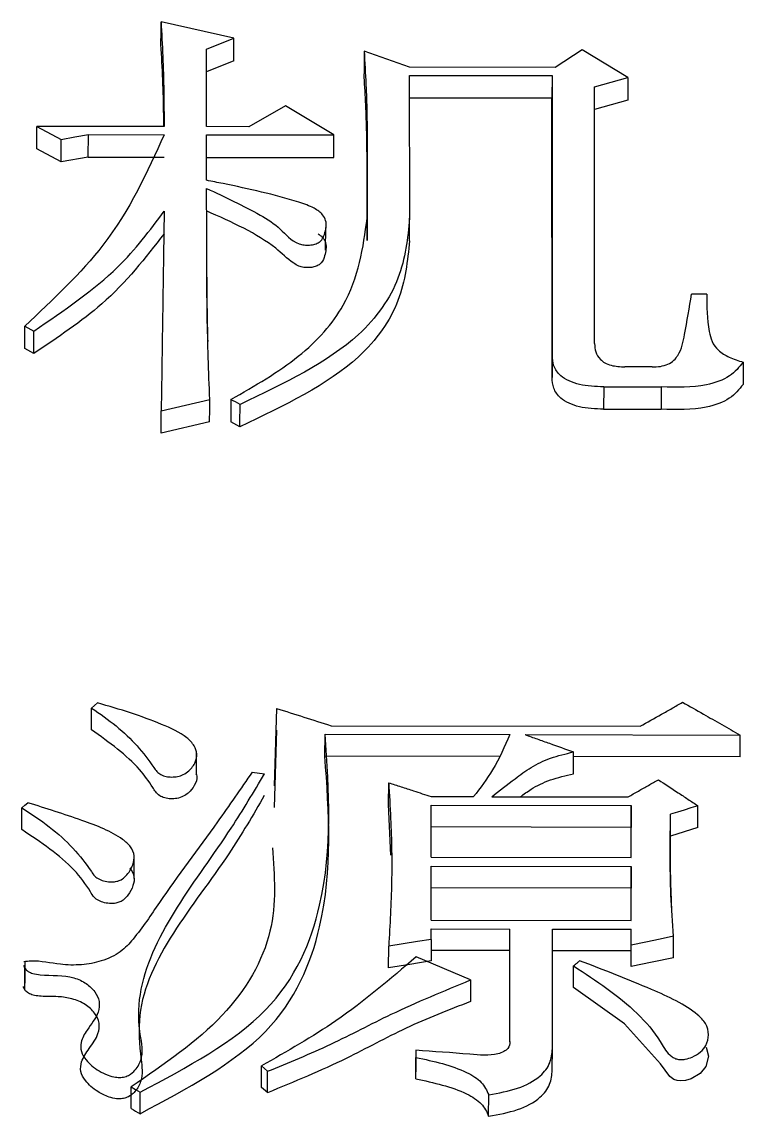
# Model space of a CAD drawing. Header units: millimetres. Extents: x 2462 to 4142, y 835 to 2023.
# Drawn here: x 2891.651 to 2894.225, y 1804.476 to 1808.379 of the extents above; entities that cross this region are included whole.
import ezdxf

# ---------------------------------------------------------------- set-up
doc = ezdxf.new("R2010")
doc.units = ezdxf.units.MM

msp = doc.modelspace()

# ---------------------------------------------------------------- linework, layer by layer
at = {"color": 7, "linetype": 'Continuous', "lineweight": 25}
for p, q in [((2892.407, 1808.3214), (2892.1474, 1808.3791)), ((2892.3097, 1808.2815), (2892.407, 1808.3214)), ((2892.3098, 1808.0053), (2892.3097, 1808.2815)), ((2892.8722, 1808.2747), (2892.872, 1808.1937)), ((2893.0345, 1808.2171), (2892.8722, 1808.2747)), ((2893.651, 1808.279), (2893.5537, 1808.2161)), ((2893.8134, 1808.1812), (2893.651, 1808.279)), ((2892.4068, 1808.2403), (2892.3095, 1808.2004)), ((2893.5537, 1808.2161), (2893.0345, 1808.2171)), ((2893.0345, 1808.1884), (2893.5429, 1808.1874)), ((2893.0348, 1807.6788), (2893.0345, 1808.1884)), ((2893.5429, 1808.1874), (2893.5427, 1808.1065)), ((2893.5429, 1808.1874), (2893.5434, 1807.1902)), ((2893.6944, 1808.1469), (2893.8134, 1808.1812)), ((2893.6948, 1807.2313), (2893.6944, 1808.1469)), ((2892.5911, 1808.0798), (2892.4613, 1808.005)), ((2892.7642, 1807.9756), (2892.5911, 1808.0798)), ((2893.5427, 1808.1065), (2893.0343, 1808.1074)), ((2893.5431, 1807.1105), (2893.5427, 1808.1065)), ((2893.8131, 1808.1002), (2893.6941, 1808.066)), ((2891.7038, 1807.9257), (2891.7041, 1808.0064)), ((2891.7041, 1808.0064), (2891.7906, 1807.96)), ((2892.1584, 1808.0056), (2891.7041, 1808.0064)), ((2892.4613, 1808.005), (2892.3098, 1808.0053)), ((2891.8877, 1807.8965), (2891.888, 1807.9772)), ((2891.888, 1807.9772), (2892.1584, 1807.9767)), ((2892.3099, 1807.9764), (2892.7642, 1807.9756)), ((2892.3099, 1807.8141), (2892.3099, 1807.9764)), ((2891.7904, 1807.8793), (2891.7038, 1807.9257)), ((2891.7904, 1807.8793), (2891.7906, 1807.96)), ((2892.8832, 1807.958), (2892.8829, 1807.8773)), ((2892.8832, 1807.958), (2892.8833, 1807.6791)), ((2891.8877, 1807.8965), (2891.7904, 1807.8793)), ((2891.8877, 1807.8965), (2892.1581, 1807.896)), ((2892.3099, 1807.8957), (2892.7639, 1807.8949)), ((2892.8831, 1807.5988), (2892.8829, 1807.8773)), ((2892.8833, 1807.6791), (2892.8831, 1807.5988)), ((2893.0345, 1807.5975), (2893.0347, 1807.6783)), ((2892.7347, 1807.5648), (2892.735, 1807.646)), ((2894.095, 1807.4074), (2894.0409, 1807.4075)), ((2891.6609, 1807.2143), (2891.6611, 1807.2941)), ((2891.6611, 1807.2941), (2891.6936, 1807.2763)), ((2891.6933, 1807.1966), (2891.6609, 1807.2143)), ((2893.5434, 1807.1902), (2893.5431, 1807.1105)), ((2893.9004, 1807.148), (2893.803, 1807.1482)), ((2894.2249, 1807.1652), (2894.2246, 1807.0856)), ((2893.7273, 1807.0772), (2893.7271, 1806.9977)), ((2893.7273, 1807.0772), (2893.9328, 1807.0768)), ((2893.9328, 1807.0768), (2893.9326, 1806.9973)), ((2892.148, 1806.991), (2892.3211, 1807.0323)), ((2892.1478, 1806.9116), (2892.148, 1806.991)), ((2893.7271, 1806.9977), (2893.9326, 1806.9973)), ((2892.3208, 1806.9528), (2892.1478, 1806.9116)), ((2892.429, 1806.9348), (2892.3966, 1806.9527)), ((2891.8994, 1805.8533), (2891.8996, 1805.9313)), ((2892.5595, 1805.9301), (2892.5514, 1805.6542)), ((2892.7542, 1805.8684), (2893.8575, 1805.8664)), ((2892.5592, 1805.852), (2892.5511, 1805.5766)), ((2892.7323, 1805.7599), (2892.7326, 1805.8378)), ((2892.7326, 1805.8378), (2893.3923, 1805.8366)), ((2893.4465, 1805.8365), (2894.2145, 1805.8351)), ((2892.2735, 1805.6967), (2892.2737, 1805.7754)), ((2893.6194, 1805.6969), (2893.6196, 1805.7747)), ((2893.3539, 1805.7587), (2892.7323, 1805.7599)), ((2894.2143, 1805.7572), (2893.6196, 1805.7583)), ((2892.473, 1805.703), (2892.5162, 1805.6968)), ((2892.9595, 1805.5875), (2892.9598, 1805.6651)), ((2892.9679, 1805.4067), (2892.9595, 1805.5875)), ((2893.1112, 1805.6155), (2893.2627, 1805.6152)), ((2893.1112, 1805.5846), (2893.8252, 1805.5833)), ((2893.1113, 1805.3989), (2893.1112, 1805.5846)), ((2893.3276, 1805.6151), (2893.8143, 1805.6142)), ((2893.8252, 1805.5833), (2893.8249, 1805.5057)), ((2893.8252, 1805.3976), (2893.8252, 1805.5833)), ((2891.6507, 1805.4975), (2891.6509, 1805.575)), ((2893.9657, 1805.5212), (2893.9658, 1805.5522)), ((2893.8249, 1805.5057), (2893.111, 1805.5071)), ((2893.8249, 1805.3976), (2893.8249, 1805.5057)), ((2892.0516, 1805.323), (2892.0518, 1805.4012)), ((2893.1113, 1805.3989), (2893.8252, 1805.3976)), ((2893.1113, 1805.3678), (2893.8252, 1805.3665)), ((2893.1113, 1805.1748), (2893.1113, 1805.3678)), ((2893.8252, 1805.3665), (2893.825, 1805.2892)), ((2893.8253, 1805.1735), (2893.8252, 1805.3665)), ((2893.825, 1805.2892), (2893.111, 1805.2905)), ((2893.825, 1805.1735), (2893.825, 1805.2892)), ((2893.1113, 1805.1748), (2893.8253, 1805.1735)), ((2893.1113, 1805.1436), (2893.3926, 1805.1431)), ((2893.1113, 1805.1061), (2893.1113, 1805.1436)), ((2893.3923, 1805.0661), (2893.3926, 1805.1431)), ((2893.3926, 1804.7414), (2893.3926, 1805.1431)), ((2893.544, 1805.1428), (2893.8253, 1805.1423)), ((2893.5441, 1804.7159), (2893.544, 1805.1428)), ((2893.8253, 1805.086), (2893.8253, 1805.1423)), ((2892.9596, 1805.0044), (2892.9599, 1805.0814)), ((2893.1113, 1805.1061), (2893.1111, 1805.0291)), ((2893.825, 1805.0091), (2893.8253, 1805.086)), ((2893.252, 1804.9618), (2893.0574, 1805.0436)), ((2893.3923, 1805.0661), (2893.1111, 1805.0666)), ((2893.3924, 1804.7405), (2893.3923, 1805.0661)), ((2893.825, 1805.0653), (2893.5438, 1805.0658)), ((2893.825, 1805.0091), (2893.825, 1805.0653)), ((2891.6618, 1805.0272), (2891.6616, 1804.9503)), ((2891.6616, 1804.9255), (2891.6618, 1805.0024)), ((2893.2525, 1804.8847), (2893.2528, 1804.9615)), ((2893.0573, 1804.7105), (2893.0571, 1804.634)), ((2893.0571, 1804.6088), (2893.0573, 1804.6852)), ((2893.0573, 1804.7105), (2893.0573, 1804.6852)), ((2893.5438, 1804.6394), (2893.5441, 1804.7159)), ((2892.5054, 1804.5782), (2892.5057, 1804.6546)), ((2892.5057, 1804.6546), (2892.5273, 1804.6356)), ((2892.5273, 1804.559), (2892.5276, 1804.6354)), ((2893.0571, 1804.6088), (2893.0571, 1804.634)), ((2892.0402, 1804.5033), (2892.0405, 1804.5796)), ((2892.527, 1804.5593), (2892.5054, 1804.5782)), ((2892.0727, 1804.4843), (2892.0729, 1804.5605)), ((2893.3167, 1804.4756), (2893.3169, 1804.5519))]:
    msp.add_line(p, q, dxfattribs=at)
at = {"color": 7, "linetype": 'Continuous', "lineweight": 25, "flags": 128}
for points in [[(2892.1471, 1808.2979), (2892.1473, 1808.3433), (2892.1474, 1808.3791)], [(2892.4068, 1808.2403), (2892.4069, 1808.2857), (2892.407, 1808.3214)], [(2893.8134, 1808.1812), (2893.8132, 1808.1358), (2893.8131, 1808.1002)], [(2891.7906, 1807.96), (2891.8393, 1807.9686), (2891.888, 1807.9772)], [(2892.7639, 1807.8949), (2892.7641, 1807.9401), (2892.7642, 1807.9756)], [(2891.6933, 1807.1966), (2891.6934, 1807.2315), (2891.6935, 1807.2539), (2891.6936, 1807.2763)], [(2892.3208, 1806.9528), (2892.321, 1806.9973), (2892.3211, 1807.0323)], [(2892.3968, 1807.0321), (2892.3967, 1806.9974), (2892.3966, 1806.975), (2892.3966, 1806.9527)], [(2892.4293, 1807.0142), (2892.4212, 1807.0187), (2892.413, 1807.0232), (2892.4049, 1807.0277), (2892.3968, 1807.0321)], [(2892.429, 1806.9348), (2892.4291, 1806.9696), (2892.4292, 1806.9919), (2892.4293, 1807.0142)], [(2891.8996, 1805.9313), (2891.9104, 1805.9405), (2891.9212, 1805.9496)], [(2894.2143, 1805.7572), (2894.2144, 1805.8008), (2894.2145, 1805.8351)], [(2891.6509, 1805.575), (2891.6617, 1805.5843), (2891.6725, 1805.5935)], [(2894.0631, 1805.5829), (2894.0388, 1805.5752), (2894.0145, 1805.5675), (2893.9901, 1805.5598), (2893.9658, 1805.5522)], [(2894.0629, 1805.5053), (2894.063, 1805.5487), (2894.0631, 1805.5829)], [(2894.0629, 1805.5053), (2894.0142, 1805.49), (2893.9655, 1805.4746)], [(2893.825, 1805.0653), (2893.8251, 1805.1084), (2893.8253, 1805.1423)], [(2893.9767, 1805.117), (2893.9291, 1805.1073), (2893.8772, 1805.0967), (2893.8253, 1805.086)], [(2893.9765, 1805.04), (2893.9766, 1805.0831), (2893.9767, 1805.117)], [(2893.1113, 1805.1061), (2893.0629, 1805.0982), (2893.0114, 1805.0898), (2892.9599, 1805.0814)], [(2893.9765, 1805.04), (2893.9007, 1805.0246), (2893.825, 1805.0091)], [(2893.1111, 1805.0291), (2893.0354, 1805.0168), (2892.9596, 1805.0044)], [(2893.6195, 1804.9345), (2893.6196, 1804.9625), (2893.6197, 1804.9869), (2893.6198, 1805.0113)], [(2894.0932, 1804.7213), (2894.1009, 1804.689), (2894.092, 1804.653), (2894.0719, 1804.6278), (2894.0395, 1804.6085), (2894.019, 1804.6024), (2894.0022, 1804.6009), (2893.9894, 1804.6024), (2893.9781, 1804.6066), (2893.9632, 1804.6172), (2893.9301, 1804.6624), (2893.8018, 1804.8054), (2893.6195, 1804.9345), (2893.6195, 1804.9345)], [(2892.0405, 1804.5796), (2892.0567, 1804.57), (2892.0729, 1804.5605)], [(2892.0403, 1804.5033), (2892.0485, 1804.4985), (2892.0567, 1804.4937), (2892.0727, 1804.4843)]]:
    msp.add_lwpolyline(points, dxfattribs=at)
at = {"color": 7, "linetype": 'Continuous', "lineweight": 25}
for points, knots in [([(2892.1474, 1808.3791), (2892.1497, 1808.3381), (2892.1544, 1808.2557), (2892.1575, 1808.1311), (2892.1581, 1808.0474), (2892.1584, 1808.0056)], [0, 0, 0, 0, 0.3308169, 0.6653894, 1, 1, 1, 1]), ([(2892.1573, 1808.0056), (2892.1572, 1808.0196), (2892.1567, 1808.0756), (2892.1542, 1808.1731), (2892.1495, 1808.2563), (2892.1471, 1808.2979)], [0, 0, 0, 0, 0.143275, 0.571599, 1, 1, 1, 1]), ([(2892.8722, 1808.2747), (2892.8746, 1808.2349), (2892.8789, 1808.1624), (2892.8822, 1808.0567), (2892.8829, 1807.9909), (2892.8832, 1807.958)], [0, 0, 0, 0, 0.3791836, 0.6895692, 1, 1, 1, 1]), ([(2892.8829, 1807.8773), (2892.8825, 1807.9171), (2892.8818, 1807.9899), (2892.8778, 1808.0954), (2892.8739, 1808.1609), (2892.872, 1808.1937)], [0, 0, 0, 0, 0.375918, 0.687936, 1, 1, 1, 1]), ([(2892.1584, 1807.9767), (2892.0978, 1807.8424), (2891.9888, 1807.6011), (2891.7618, 1807.3884), (2891.6611, 1807.2941)], [0, 0, 0, 0, 0.556811, 1, 1, 1, 1]), ([(2892.31, 1807.785), (2892.3757, 1807.7546), (2892.4705, 1807.7105), (2892.5775, 1807.6431), (2892.6116, 1807.5949), (2892.6582, 1807.5828), (2892.678, 1807.5822), (2892.697, 1807.5854), (2892.7122, 1807.5922), (2892.7246, 1807.6043), (2892.7341, 1807.6305), (2892.7412, 1807.6616), (2892.724, 1807.6941), (2892.6917, 1807.7182), (2892.573, 1807.7589), (2892.4412, 1807.7874), (2892.3295, 1807.8101), (2892.3099, 1807.8141)], [0, 0, 0, 0, 0.209543, 0.302706, 0.395798, 0.412004, 0.428186, 0.444961, 0.461038, 0.475088, 0.504153, 0.574083, 0.604651, 0.646233, 0.701501, 0.94765, 1, 1, 1, 1]), ([(2892.3211, 1807.0323), (2892.3175, 1807.1316), (2892.3111, 1807.3077), (2892.3108, 1807.5584), (2892.3102, 1807.7095), (2892.3099, 1807.785)], [0, 0, 0, 0, 0.392543, 0.696266, 1, 1, 1, 1]), ([(2891.6936, 1807.2763), (2891.8009, 1807.3495), (2891.9912, 1807.4792), (2892.1077, 1807.6356), (2892.1585, 1807.7038)], [0, 0, 0, 0, 0.564151, 1, 1, 1, 1]), ([(2892.1585, 1807.7038), (2892.1572, 1807.6191), (2892.1548, 1807.4589), (2892.1513, 1807.2212), (2892.1491, 1807.0677), (2892.148, 1806.991)], [0, 0, 0, 0, 0.359303, 0.679648, 1, 1, 1, 1]), ([(2892.7077, 1807.6234), (2892.7132, 1807.6195), (2892.7264, 1807.6101), (2892.7401, 1807.5829), (2892.7335, 1807.5515), (2892.7251, 1807.5236), (2892.7092, 1807.5103), (2892.6938, 1807.5046), (2892.676, 1807.502), (2892.657, 1807.5028), (2892.6367, 1807.508), (2892.6013, 1807.5309), (2892.5498, 1807.5821), (2892.4441, 1807.6451), (2892.3548, 1807.6846), (2892.3097, 1807.7046)], [0, 0, 0, 0, 0.034268, 0.082278, 0.186458, 0.246156, 0.270401, 0.294761, 0.317751, 0.343591, 0.370378, 0.404227, 0.551168, 0.773384, 1, 1, 1, 1]), ([(2892.3968, 1807.0321), (2892.4819, 1807.0809), (2892.6501, 1807.1773), (2892.8443, 1807.3992), (2892.8686, 1807.5734), (2892.8833, 1807.6791)], [0, 0, 0, 0, 0.287344, 0.567754, 1, 1, 1, 1]), ([(2893.0347, 1807.6788), (2893.0273, 1807.607), (2893.0125, 1807.4626), (2892.8408, 1807.211), (2892.5865, 1807.0894), (2892.4293, 1807.0142)], [0, 0, 0, 0, 0.274101, 0.551296, 1, 1, 1, 1]), ([(2892.1582, 1807.6234), (2892.0914, 1807.5371), (2891.9709, 1807.3815), (2891.7788, 1807.2535), (2891.6933, 1807.1966)], [0, 0, 0, 0, 0.5553249, 1, 1, 1, 1]), ([(2892.315, 1807.2384), (2892.3143, 1807.2697), (2892.3117, 1807.3814), (2892.3111, 1807.505), (2892.3106, 1807.594)], [0, 0, 0, 0, 0.280635, 1, 1, 1, 1]), ([(2893.0345, 1807.5985), (2893.0271, 1807.5268), (2893.0122, 1807.3826), (2892.8405, 1807.1312), (2892.5862, 1807.0099), (2892.429, 1806.9348)], [0, 0, 0, 0, 0.274008, 0.551158, 1, 1, 1, 1]), ([(2893.9004, 1807.1481), (2893.9102, 1807.1484), (2893.9298, 1807.1492), (2893.9579, 1807.1572), (2893.979, 1807.1715), (2894.0055, 1807.2064), (2894.0205, 1807.2871), (2894.0328, 1807.3597), (2894.0409, 1807.4075)], [0, 0, 0, 0, 0.060271, 0.119774, 0.185648, 0.251104, 0.507362, 1, 1, 1, 1]), ([(2894.095, 1807.4074), (2894.0951, 1807.3634), (2894.0954, 1807.2966), (2894.1192, 1807.2152), (2894.1743, 1807.1813), (2894.2079, 1807.1706), (2894.2249, 1807.1652)], [0, 0, 0, 0, 0.4923877, 0.7481706, 0.8725672, 1, 1, 1, 1]), ([(2893.6948, 1807.2313), (2893.6954, 1807.2216), (2893.6965, 1807.2023), (2893.7099, 1807.1784), (2893.7306, 1807.1621), (2893.7601, 1807.1505), (2893.7861, 1807.1491), (2893.803, 1807.1482)], [0, 0, 0, 0, 0.24079, 0.483382, 0.613891, 0.747761, 1, 1, 1, 1]), ([(2893.7273, 1807.0772), (2893.6977, 1807.0783), (2893.6397, 1807.0803), (2893.5723, 1807.1112), (2893.5464, 1807.1519), (2893.5444, 1807.1775), (2893.5434, 1807.1902)], [0, 0, 0, 0, 0.294497, 0.5757322, 0.789017, 1, 1, 1, 1]), ([(2894.2249, 1807.1652), (2894.211, 1807.1477), (2894.1828, 1807.1121), (2894.0757, 1807.0729), (2893.9877, 1807.0753), (2893.9328, 1807.0768)], [0, 0, 0, 0, 0.268924, 0.544059, 1, 1, 1, 1]), ([(2893.7271, 1806.9977), (2893.6974, 1806.9987), (2893.6395, 1807.0008), (2893.5721, 1807.0316), (2893.5461, 1807.0723), (2893.5441, 1807.0978), (2893.5431, 1807.1105)], [0, 0, 0, 0, 0.29468, 0.575963, 0.789151, 1, 1, 1, 1]), ([(2894.2246, 1807.0856), (2894.2107, 1807.068), (2894.1825, 1807.0325), (2894.0754, 1806.9934), (2893.9875, 1806.9958), (2893.9326, 1806.9973)], [0, 0, 0, 0, 0.268765, 0.543897, 1, 1, 1, 1]), ([(2891.8996, 1805.9313), (2891.9296, 1805.9105), (2892.0202, 1805.8475), (2892.0904, 1805.7671), (2892.1312, 1805.7051), (2892.1458, 1805.6933), (2892.1647, 1805.6868), (2892.1857, 1805.6847), (2892.207, 1805.6864), (2892.2294, 1805.694), (2892.2528, 1805.7112), (2892.2711, 1805.7365), (2892.2777, 1805.7677), (2892.2668, 1805.7982), (2892.23, 1805.8383), (2892.1468, 1805.8757), (2892.039, 1805.9152), (2891.9606, 1805.9381), (2891.9212, 1805.9497)], [0, 0, 0, 0, 0.117103, 0.353725, 0.376613, 0.395602, 0.414781, 0.431322, 0.450523, 0.470068, 0.496422, 0.543443, 0.584386, 0.625263, 0.671715, 0.773946, 0.886491, 1, 1, 1, 1]), ([(2893.8575, 1805.8664), (2893.8828, 1805.8807), (2893.9206, 1805.9021), (2893.9711, 1805.9305), (2893.9963, 1805.9448), (2894.0089, 1805.9519)], [0, 0, 0, 0, 0.4999999, 0.7499999, 1, 1, 1, 1]), ([(2894.0089, 1805.9519), (2894.0337, 1805.9379), (2894.0803, 1805.9114), (2894.1488, 1805.8725), (2894.1926, 1805.8475), (2894.2145, 1805.8351)], [0, 0, 0, 0, 0.360725, 0.680362, 1, 1, 1, 1]), ([(2892.5595, 1805.9301), (2892.5919, 1805.9198), (2892.6568, 1805.8993), (2892.7217, 1805.8787), (2892.7542, 1805.8684)], [0, 0, 0, 0, 0.499964, 1, 1, 1, 1]), ([(2892.2716, 1805.6969), (2892.2728, 1805.694), (2892.2787, 1805.6802), (2892.268, 1805.6554), (2892.2501, 1805.6314), (2892.2278, 1805.6156), (2892.2057, 1805.6084), (2892.1821, 1805.6069), (2892.1601, 1805.61), (2892.1405, 1805.6185), (2892.127, 1805.6322), (2892.108, 1805.6647), (2892.069, 1805.7184), (2891.9936, 1805.7867), (2891.931, 1805.831), (2891.8994, 1805.8533)], [0, 0, 0, 0, 0.020948, 0.099639, 0.170192, 0.207509, 0.245257, 0.277164, 0.310179, 0.342007, 0.379502, 0.420479, 0.58455, 0.790685, 1, 1, 1, 1]), ([(2892.0729, 1804.5605), (2892.2408, 1804.6503), (2892.5704, 1804.8267), (2892.7698, 1805.3047), (2892.7467, 1805.6358), (2892.7326, 1805.8378)], [0, 0, 0, 0, 0.287943, 0.565415, 1, 1, 1, 1]), ([(2893.3923, 1805.8366), (2893.3738, 1805.7942), (2893.3406, 1805.7182), (2893.2866, 1805.6468), (2893.2627, 1805.6152)], [0, 0, 0, 0, 0.557901, 1, 1, 1, 1]), ([(2893.4465, 1805.8365), (2893.461, 1805.8313), (2893.49, 1805.821), (2893.5477, 1805.8004), (2893.5909, 1805.785), (2893.6196, 1805.7747)], [0, 0, 0, 0, 0.251429, 0.502858, 1, 1, 1, 1]), ([(2893.3276, 1805.6151), (2893.3552, 1805.6366), (2893.4009, 1805.6721), (2893.4667, 1805.7208), (2893.5363, 1805.7553), (2893.5916, 1805.7682), (2893.6196, 1805.7747)], [0, 0, 0, 0, 0.334901, 0.5526, 0.773626, 1, 1, 1, 1]), ([(2892.0727, 1804.4843), (2892.2405, 1804.574), (2892.5701, 1804.75), (2892.7696, 1805.2275), (2892.7465, 1805.5581), (2892.7323, 1805.7599)], [0, 0, 0, 0, 0.288063, 0.56551, 1, 1, 1, 1]), ([(2891.6564, 1805.0145), (2891.6579, 1805.0102), (2891.6608, 1805.0018), (2891.6727, 1804.991), (2891.6917, 1804.9829), (2891.7472, 1804.9758), (2891.8191, 1804.9807), (2891.8824, 1804.9496), (2891.9135, 1804.92), (2891.9297, 1804.8845), (2891.9242, 1804.8358), (2891.8869, 1804.79), (2891.8596, 1804.7435), (2891.8602, 1804.7058), (2891.882, 1804.6701), (2891.9158, 1804.641), (2891.9544, 1804.6218), (2891.9817, 1804.6143), (2892.0044, 1804.613), (2892.0237, 1804.6167), (2892.0432, 1804.6272), (2892.0652, 1804.6499), (2892.088, 1804.7018), (2892.0628, 1804.7977), (2892.078, 1805.0858), (2892.3295, 1805.3793), (2892.4782, 1805.6322), (2892.5162, 1805.6968)], [0, 0, 0, 0, 0.007532, 0.015045, 0.022339, 0.032492, 0.077586, 0.097853, 0.118059, 0.139007, 0.161063, 0.201244, 0.228029, 0.246597, 0.265098, 0.293546, 0.308249, 0.319175, 0.32621, 0.333308, 0.341053, 0.354197, 0.379104, 0.432719, 0.519875, 0.877276, 1, 1, 1, 1]), ([(2892.473, 1805.703), (2892.4319, 1805.6436), (2892.3245, 1805.4881), (2892.1754, 1805.2911), (2892.0718, 1805.1331), (2892.0058, 1805.0596), (2891.9394, 1805.0274), (2891.8632, 1805.013), (2891.7775, 1805.0155), (2891.71, 1805.0317), (2891.6661, 1805.0274), (2891.6572, 1805.0265)], [0, 0, 0, 0, 0.208324, 0.544786, 0.696319, 0.752997, 0.810434, 0.859924, 0.910792, 0.98187, 1, 1, 1, 1]), ([(2893.4299, 1805.6149), (2893.4423, 1805.624), (2893.4735, 1805.647), (2893.5362, 1805.6774), (2893.5914, 1805.6903), (2893.6193, 1805.6969)], [0, 0, 0, 0, 0.2452667, 0.6180707, 1, 1, 1, 1]), ([(2892.9598, 1805.6651), (2892.9624, 1805.6224), (2892.9696, 1805.5045), (2892.9729, 1805.31), (2892.9642, 1805.1576), (2892.9599, 1805.0814)], [0, 0, 0, 0, 0.221005, 0.610214, 1, 1, 1, 1]), ([(2892.9598, 1805.6651), (2892.9746, 1805.6603), (2893.0042, 1805.6506), (2893.0547, 1805.6341), (2893.0903, 1805.6224), (2893.1112, 1805.6155)], [0, 0, 0, 0, 0.293254, 0.586508, 1, 1, 1, 1]), ([(2893.8143, 1805.6142), (2893.8267, 1805.6212), (2893.8509, 1805.635), (2893.8869, 1805.6555), (2893.9106, 1805.669), (2893.9225, 1805.6757)], [0, 0, 0, 0, 0.342692, 0.671346, 1, 1, 1, 1]), ([(2893.9225, 1805.6757), (2893.9459, 1805.6602), (2893.9811, 1805.6371), (2894.028, 1805.6061), (2894.0514, 1805.5906), (2894.0631, 1805.5829)], [0, 0, 0, 0, 0.5, 0.75, 1, 1, 1, 1]), ([(2892.516, 1805.6191), (2892.4757, 1805.5498), (2892.3257, 1805.2922), (2892.0508, 1804.9901), (2892.072, 1804.7048), (2892.0844, 1804.6125), (2892.0617, 1804.5696), (2892.0413, 1804.5501), (2892.0244, 1804.5406), (2892.0056, 1804.5369), (2891.9848, 1804.5375), (2891.9548, 1804.5448), (2891.9139, 1804.5656), (2891.8785, 1804.5972), (2891.8579, 1804.6347), (2891.8623, 1804.6754), (2891.8921, 1804.719), (2891.9243, 1804.7631), (2891.9295, 1804.8076), (2891.9129, 1804.8442), (2891.8793, 1804.8752), (2891.8323, 1804.8956), (2891.7767, 1804.9035), (2891.7315, 1804.9014), (2891.697, 1804.9052), (2891.6775, 1804.9113), (2891.6645, 1804.9209), (2891.658, 1804.9302), (2891.6566, 1804.9358), (2891.6561, 1804.9377)], [0, 0, 0, 0, 0.131658, 0.489856, 0.580865, 0.625975, 0.648579, 0.657626, 0.666758, 0.672977, 0.679171, 0.689698, 0.708198, 0.736548, 0.756172, 0.775948, 0.80565, 0.838545, 0.86016, 0.881776, 0.903777, 0.924709, 0.94361, 0.966266, 0.975088, 0.982531, 0.99002, 0.996791, 1, 1, 1, 1]), ([(2891.651, 1805.575), (2891.6845, 1805.5531), (2891.7859, 1805.4866), (2891.8653, 1805.4), (2891.9091, 1805.332), (2891.9264, 1805.3198), (2891.9478, 1805.3128), (2891.9697, 1805.3104), (2891.9898, 1805.3125), (2892.0075, 1805.3193), (2892.0307, 1805.3385), (2892.0471, 1805.3681), (2892.0549, 1805.4048), (2892.0413, 1805.4371), (2891.9853, 1805.4858), (2891.8547, 1805.5359), (2891.7369, 1805.5732), (2891.6725, 1805.5935)], [0, 0, 0, 0, 0.118687, 0.359196, 0.382948, 0.402077, 0.42122, 0.441112, 0.455767, 0.470497, 0.490907, 0.548406, 0.590663, 0.633125, 0.674263, 0.821876, 1, 1, 1, 1]), ([(2893.9767, 1805.117), (2893.973, 1805.1664), (2893.9658, 1805.2638), (2893.9645, 1805.3849), (2893.9649, 1805.4806), (2893.9655, 1805.5283), (2893.9658, 1805.5522)], [0, 0, 0, 0, 0.33903, 0.669456, 0.834726, 1, 1, 1, 1]), ([(2893.9697, 1805.2146), (2893.9698, 1805.2147), (2893.9702, 1805.215), (2893.9686, 1805.2529), (2893.9649, 1805.3662), (2893.9654, 1805.4633), (2893.9657, 1805.5212)], [0, 0, 0, 0, 0.049028, 0.109068, 0.468863, 1, 1, 1, 1]), ([(2892.0358, 1805.3619), (2892.0423, 1805.3513), (2892.0549, 1805.3306), (2892.0487, 1805.2963), (2892.0344, 1805.2694), (2892.0177, 1805.2499), (2892.0025, 1805.2397), (2891.9857, 1805.2346), (2891.9665, 1805.2334), (2891.9452, 1805.2361), (2891.9239, 1805.2436), (2891.9062, 1805.2574), (2891.8839, 1805.2964), (2891.8396, 1805.3574), (2891.7518, 1805.4299), (2891.6846, 1805.4748), (2891.6507, 1805.4975)], [0, 0, 0, 0, 0.0680461, 0.1331653, 0.2049742, 0.2404727, 0.2675876, 0.2891711, 0.310682, 0.3411009, 0.371791, 0.4026838, 0.4467497, 0.6225505, 0.8097536, 1, 1, 1, 1]), ([(2892.5449, 1805.433), (2892.5522, 1805.3334), (2892.5674, 1805.1286), (2892.3909, 1804.8196), (2892.1584, 1804.6604), (2892.0405, 1804.5796)], [0, 0, 0, 0, 0.318136, 0.654097, 1, 1, 1, 1]), ([(2893.0574, 1805.0436), (2892.9664, 1804.9652), (2892.8024, 1804.8241), (2892.597, 1804.7068), (2892.5057, 1804.6546)], [0, 0, 0, 0, 0.55543, 1, 1, 1, 1]), ([(2893.6198, 1805.0113), (2893.6601, 1804.985), (2893.7819, 1804.9055), (2893.9016, 1804.798), (2893.9493, 1804.7046), (2893.9736, 1804.6851), (2893.9867, 1804.6788), (2894.0024, 1804.6766), (2894.0222, 1804.6786), (2894.0477, 1804.6871), (2894.0744, 1804.7036), (2894.0961, 1804.7312), (2894.1042, 1804.7665), (2894.0953, 1804.8056), (2894.0338, 1804.867), (2893.8748, 1804.9399), (2893.7274, 1804.9968), (2893.6414, 1805.03)], [0, 0, 0, 0, 0.1170235, 0.3535333, 0.40969, 0.4219133, 0.4319578, 0.442101, 0.4536789, 0.4720752, 0.4997704, 0.527463, 0.5683227, 0.6108044, 0.6490141, 0.7951665, 1, 1, 1, 1]), ([(2893.6198, 1805.0113), (2893.6216, 1805.0129), (2893.6261, 1805.0168), (2893.6333, 1805.023), (2893.6387, 1805.0277), (2893.6414, 1805.03)], [0, 0, 0, 0, 0.249837, 0.624946, 1, 1, 1, 1]), ([(2892.5276, 1804.6354), (2892.604, 1804.6667), (2892.7569, 1804.7294), (2892.984, 1804.8511), (2893.1563, 1804.9219), (2893.2523, 1804.9613)], [0, 0, 0, 0, 0.306697, 0.613648, 1, 1, 1, 1]), ([(2893.2521, 1804.8846), (2893.1739, 1804.8541), (2893.0182, 1804.7936), (2892.7947, 1804.669), (2892.6228, 1804.5983), (2892.5273, 1804.559)], [0, 0, 0, 0, 0.309683, 0.616377, 1, 1, 1, 1]), ([(2893.3927, 1804.7414), (2893.3918, 1804.7329), (2893.3904, 1804.7193), (2893.3712, 1804.7046), (2893.327, 1804.6896), (2893.2162, 1804.6994), (2893.1205, 1804.7061), (2893.0573, 1804.7105)], [0, 0, 0, 0, 0.100834, 0.16221, 0.226726, 0.489604, 1, 1, 1, 1]), ([(2893.0573, 1804.6852), (2893.121, 1804.6713), (2893.2088, 1804.6521), (2893.2954, 1804.5984), (2893.3099, 1804.5672), (2893.3169, 1804.5519)], [0, 0, 0, 0, 0.572425, 0.789886, 1, 1, 1, 1]), ([(2893.3169, 1804.5519), (2893.3523, 1804.5581), (2893.4217, 1804.5702), (2893.5005, 1804.6119), (2893.5396, 1804.6646), (2893.5426, 1804.6988), (2893.5441, 1804.7159)], [0, 0, 0, 0, 0.292672, 0.574648, 0.788772, 1, 1, 1, 1]), ([(2893.0571, 1804.6088), (2893.1207, 1804.5949), (2893.2085, 1804.5758), (2893.2952, 1804.5221), (2893.3096, 1804.4909), (2893.3167, 1804.4756)], [0, 0, 0, 0, 0.57259, 0.790015, 1, 1, 1, 1]), ([(2893.3167, 1804.4756), (2893.3521, 1804.4818), (2893.4215, 1804.4939), (2893.5002, 1804.5356), (2893.5394, 1804.5882), (2893.5424, 1804.6224), (2893.5438, 1804.6394)], [0, 0, 0, 0, 0.292833, 0.574851, 0.788896, 1, 1, 1, 1])]:
    msp.add_open_spline(points, degree=3, knots=knots, dxfattribs=at)

doc.saveas('drawing.dxf')
